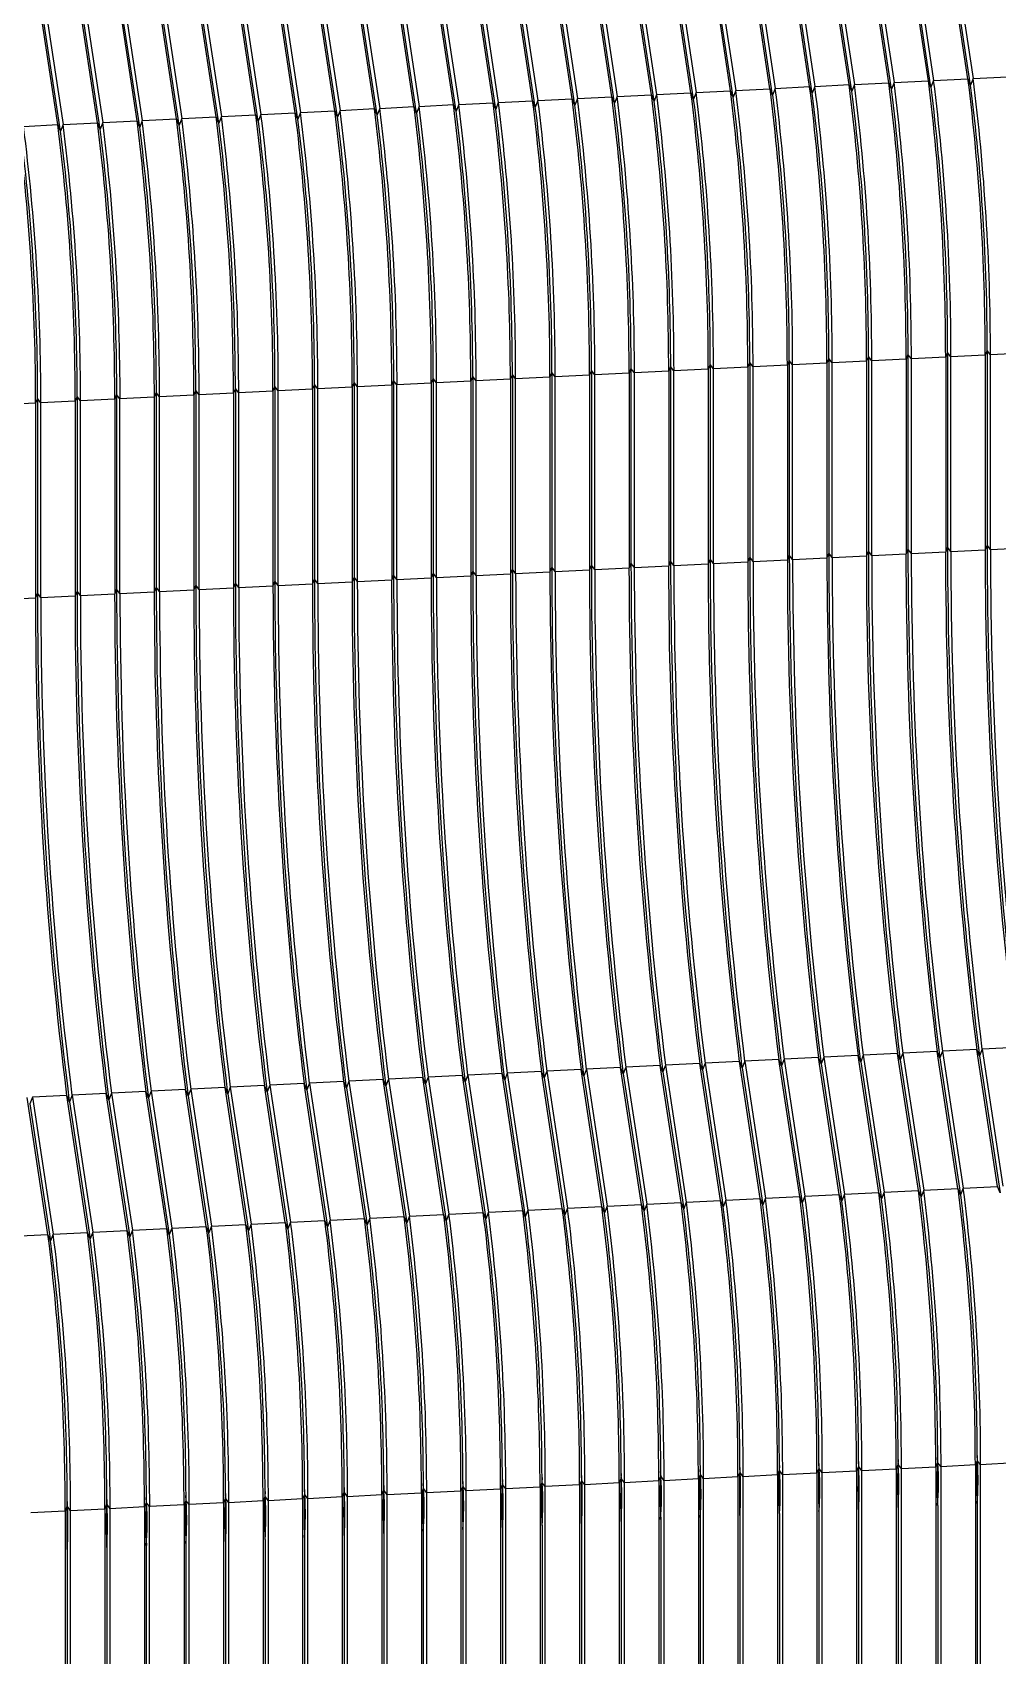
# Model space of a CAD drawing. Header units: millimetres. Extents: x 334 to 3694, y 0 to 2376.
# Drawn here: x 2535.61 to 2542.9, y 1125.11 to 1137.37 of the extents above; entities that cross this region are included whole.
import ezdxf

# ---------------------------------------------------------------- set-up
doc = ezdxf.new("R2010")
doc.units = ezdxf.units.MM
doc.header["$LTSCALE"] = 3
doc.layers.add('1_외형선', color=7, linetype='Continuous', lineweight=25)

msp = doc.modelspace()

# ---------------------------------------------------------------- linework, layer by layer
at = {"layer": '1_외형선'}
for p, q in [((2542.68, 1137.016), (2541.765, 1143.054)), ((2541.804, 1143.056), (2542.72, 1137.018)), ((2540.289, 1136.895), (2539.374, 1142.934)), ((2539.414, 1142.936), (2540.329, 1136.897)), ((2540.588, 1136.91), (2539.673, 1142.949)), ((2539.712, 1142.951), (2540.628, 1136.912)), ((2540.887, 1136.925), (2539.971, 1142.964)), ((2540.011, 1142.966), (2540.926, 1136.927)), ((2541.185, 1136.94), (2540.27, 1142.979)), ((2540.31, 1142.981), (2541.225, 1136.942)), ((2541.484, 1136.956), (2540.569, 1142.994)), ((2541.504, 1136.908), (2540.589, 1142.946)), ((2540.609, 1142.996), (2541.524, 1136.958)), ((2541.783, 1136.971), (2540.868, 1143.009)), ((2541.803, 1136.923), (2540.888, 1142.961)), ((2540.908, 1143.011), (2541.823, 1136.973)), ((2542.082, 1136.986), (2541.167, 1143.024)), ((2542.102, 1136.938), (2541.187, 1142.976)), ((2541.207, 1143.026), (2542.122, 1136.988)), ((2542.381, 1137.001), (2541.466, 1143.039)), ((2542.401, 1136.953), (2541.486, 1142.991)), ((2541.506, 1143.041), (2542.421, 1137.003)), ((2542.7, 1136.968), (2541.785, 1143.006)), ((2537.898, 1136.774), (2536.983, 1142.813)), ((2537.023, 1142.815), (2537.938, 1136.776)), ((2538.197, 1136.79), (2537.282, 1142.828)), ((2537.322, 1142.83), (2538.237, 1136.792)), ((2538.496, 1136.805), (2537.581, 1142.843)), ((2537.62, 1142.845), (2538.536, 1136.807)), ((2538.795, 1136.82), (2537.879, 1142.858)), ((2538.814, 1136.772), (2537.899, 1142.81)), ((2537.919, 1142.86), (2538.834, 1136.822)), ((2539.093, 1136.835), (2538.178, 1142.873)), ((2539.113, 1136.787), (2538.198, 1142.825)), ((2538.218, 1142.875), (2539.133, 1136.837)), ((2539.392, 1136.85), (2538.477, 1142.888)), ((2539.412, 1136.802), (2538.497, 1142.84)), ((2538.517, 1142.89), (2539.432, 1136.852)), ((2539.691, 1136.865), (2538.776, 1142.903)), ((2539.711, 1136.817), (2538.796, 1142.855)), ((2538.816, 1142.905), (2539.731, 1136.867)), ((2539.99, 1136.88), (2539.075, 1142.919)), ((2540.01, 1136.832), (2539.095, 1142.871)), ((2539.115, 1142.921), (2540.03, 1136.882)), ((2540.309, 1136.847), (2539.394, 1142.886)), ((2540.608, 1136.862), (2539.693, 1142.901)), ((2540.906, 1136.877), (2539.991, 1142.916)), ((2541.205, 1136.892), (2540.29, 1142.931)), ((2535.806, 1136.669), (2534.891, 1142.707)), ((2534.931, 1142.709), (2535.846, 1136.671)), ((2536.105, 1136.684), (2535.19, 1142.722)), ((2535.23, 1142.724), (2536.145, 1136.686)), ((2536.404, 1136.699), (2535.489, 1142.737)), ((2536.424, 1136.651), (2535.508, 1142.689)), ((2535.528, 1142.739), (2536.444, 1136.701)), ((2536.703, 1136.714), (2535.787, 1142.753)), ((2536.722, 1136.666), (2535.807, 1142.705)), ((2535.827, 1142.755), (2536.742, 1136.716)), ((2537.001, 1136.729), (2536.086, 1142.768)), ((2537.021, 1136.681), (2536.106, 1142.72)), ((2536.126, 1142.77), (2537.041, 1136.731)), ((2537.3, 1136.744), (2536.385, 1142.783)), ((2537.32, 1136.696), (2536.405, 1142.735)), ((2536.425, 1142.785), (2537.34, 1136.746)), ((2537.599, 1136.759), (2536.684, 1142.798)), ((2537.619, 1136.711), (2536.704, 1142.75)), ((2536.724, 1142.8), (2537.639, 1136.761)), ((2537.918, 1136.726), (2537.003, 1142.765)), ((2538.217, 1136.742), (2537.302, 1142.78)), ((2538.516, 1136.757), (2537.6, 1142.795)), ((2535.826, 1136.621), (2534.911, 1142.659)), ((2536.125, 1136.636), (2535.21, 1142.674)), ((2540.926, 1136.927), (2540.906, 1136.877)), ((2540.926, 1136.927), (2541.185, 1136.94)), ((2541.205, 1136.892), (2541.185, 1136.94)), ((2541.225, 1136.942), (2541.205, 1136.892)), ((2541.225, 1136.942), (2541.484, 1136.956)), ((2541.504, 1136.908), (2541.484, 1136.956)), ((2541.524, 1136.958), (2541.504, 1136.908)), ((2541.524, 1136.958), (2541.783, 1136.971)), ((2541.803, 1136.923), (2541.783, 1136.971)), ((2541.823, 1136.973), (2541.803, 1136.923)), ((2541.823, 1136.973), (2542.082, 1136.986)), ((2542.102, 1136.938), (2542.082, 1136.986)), ((2542.122, 1136.988), (2542.102, 1136.938)), ((2542.122, 1136.988), (2542.381, 1137.001)), ((2542.401, 1136.953), (2542.381, 1137.001)), ((2542.421, 1137.003), (2542.401, 1136.953)), ((2542.421, 1137.003), (2542.68, 1137.016)), ((2542.7, 1136.968), (2542.68, 1137.016)), ((2542.72, 1137.018), (2542.7, 1136.968)), ((2542.72, 1137.018), (2542.979, 1137.031)), ((2538.237, 1136.792), (2538.496, 1136.805)), ((2538.516, 1136.757), (2538.496, 1136.805)), ((2538.536, 1136.807), (2538.516, 1136.757)), ((2538.536, 1136.807), (2538.795, 1136.82)), ((2538.814, 1136.772), (2538.795, 1136.82)), ((2538.834, 1136.822), (2538.814, 1136.772)), ((2538.834, 1136.822), (2539.093, 1136.835)), ((2539.113, 1136.787), (2539.093, 1136.835)), ((2539.133, 1136.837), (2539.113, 1136.787)), ((2539.133, 1136.837), (2539.392, 1136.85)), ((2539.412, 1136.802), (2539.392, 1136.85)), ((2539.432, 1136.852), (2539.412, 1136.802)), ((2539.432, 1136.852), (2539.691, 1136.865)), ((2539.711, 1136.817), (2539.691, 1136.865)), ((2539.731, 1136.867), (2539.711, 1136.817)), ((2539.731, 1136.867), (2539.99, 1136.88)), ((2540.01, 1136.832), (2539.99, 1136.88)), ((2540.03, 1136.882), (2540.01, 1136.832)), ((2540.03, 1136.882), (2540.289, 1136.895)), ((2540.309, 1136.847), (2540.289, 1136.895)), ((2540.329, 1136.897), (2540.309, 1136.847)), ((2540.329, 1136.897), (2540.588, 1136.91)), ((2540.608, 1136.862), (2540.588, 1136.91)), ((2540.628, 1136.912), (2540.608, 1136.862)), ((2540.628, 1136.912), (2540.887, 1136.925)), ((2540.906, 1136.877), (2540.887, 1136.925)), ((2535.846, 1136.671), (2536.105, 1136.684)), ((2536.125, 1136.636), (2536.105, 1136.684)), ((2536.145, 1136.686), (2536.125, 1136.636)), ((2536.145, 1136.686), (2536.404, 1136.699)), ((2536.424, 1136.651), (2536.404, 1136.699)), ((2536.444, 1136.701), (2536.424, 1136.651)), ((2536.444, 1136.701), (2536.703, 1136.714)), ((2536.722, 1136.666), (2536.703, 1136.714)), ((2536.742, 1136.716), (2536.722, 1136.666)), ((2536.742, 1136.716), (2537.001, 1136.729)), ((2537.021, 1136.681), (2537.001, 1136.729)), ((2537.041, 1136.731), (2537.021, 1136.681)), ((2537.041, 1136.731), (2537.3, 1136.744)), ((2537.32, 1136.696), (2537.3, 1136.744)), ((2537.34, 1136.746), (2537.32, 1136.696)), ((2537.34, 1136.746), (2537.599, 1136.759)), ((2537.619, 1136.711), (2537.599, 1136.759)), ((2537.639, 1136.761), (2537.619, 1136.711)), ((2537.639, 1136.761), (2537.898, 1136.774)), ((2537.918, 1136.726), (2537.898, 1136.774)), ((2537.938, 1136.776), (2537.918, 1136.726)), ((2537.938, 1136.776), (2538.197, 1136.79)), ((2538.217, 1136.742), (2538.197, 1136.79)), ((2538.237, 1136.792), (2538.217, 1136.742)), ((2535.547, 1136.656), (2535.806, 1136.669)), ((2535.826, 1136.621), (2535.806, 1136.669)), ((2535.846, 1136.671), (2535.826, 1136.621)), ((2540.434, 1134.843), (2540.42, 1134.808)), ((2540.459, 1134.81), (2540.434, 1134.843)), ((2540.434, 1134.843), (2540.434, 1133.373)), ((2540.733, 1134.858), (2540.718, 1134.823)), ((2540.758, 1134.825), (2540.733, 1134.858)), ((2540.733, 1134.858), (2540.733, 1133.389)), ((2541.032, 1134.873), (2541.017, 1134.838)), ((2541.057, 1134.84), (2541.032, 1134.873)), ((2541.032, 1134.873), (2541.032, 1133.404)), ((2541.316, 1134.853), (2541.057, 1134.84)), ((2541.331, 1134.889), (2541.316, 1134.853)), ((2541.316, 1134.853), (2541.316, 1133.383)), ((2541.356, 1134.855), (2541.331, 1134.889)), ((2541.331, 1134.889), (2541.331, 1133.419)), ((2541.615, 1134.868), (2541.356, 1134.855)), ((2541.356, 1133.385), (2541.356, 1134.855)), ((2541.63, 1134.904), (2541.615, 1134.868)), ((2541.615, 1134.868), (2541.615, 1133.398)), ((2541.655, 1134.87), (2541.63, 1134.904)), ((2541.63, 1134.904), (2541.63, 1133.434)), ((2541.914, 1134.883), (2541.655, 1134.87)), ((2541.655, 1133.4), (2541.655, 1134.87)), ((2541.929, 1134.919), (2541.914, 1134.883)), ((2541.914, 1134.883), (2541.914, 1133.413)), ((2541.954, 1134.885), (2541.929, 1134.919)), ((2541.929, 1134.919), (2541.929, 1133.449)), ((2542.213, 1134.898), (2541.954, 1134.885)), ((2541.954, 1133.415), (2541.954, 1134.885)), ((2542.227, 1134.934), (2542.213, 1134.898)), ((2542.213, 1134.898), (2542.213, 1133.429)), ((2542.253, 1134.9), (2542.227, 1134.934)), ((2542.227, 1134.934), (2542.227, 1133.464)), ((2542.512, 1134.913), (2542.253, 1134.9)), ((2542.253, 1133.431), (2542.253, 1134.9)), ((2542.526, 1134.949), (2542.512, 1134.913)), ((2542.512, 1134.913), (2542.512, 1133.444)), ((2542.551, 1134.915), (2542.526, 1134.949)), ((2542.526, 1134.949), (2542.526, 1133.479)), ((2542.81, 1134.929), (2542.551, 1134.915)), ((2542.551, 1133.446), (2542.551, 1134.915)), ((2542.825, 1134.964), (2542.81, 1134.929)), ((2542.81, 1134.929), (2542.81, 1133.459)), ((2542.85, 1134.931), (2542.825, 1134.964)), ((2542.825, 1134.964), (2542.825, 1133.494)), ((2543.109, 1134.944), (2542.85, 1134.931)), ((2542.85, 1133.461), (2542.85, 1134.931)), ((2538.043, 1134.723), (2538.029, 1134.687)), ((2538.069, 1134.689), (2538.043, 1134.723)), ((2538.043, 1134.723), (2538.043, 1133.253)), ((2538.342, 1134.738), (2538.328, 1134.702)), ((2538.367, 1134.704), (2538.342, 1134.738)), ((2538.342, 1134.738), (2538.342, 1133.268)), ((2538.641, 1134.753), (2538.626, 1134.717)), ((2538.666, 1134.719), (2538.641, 1134.753)), ((2538.641, 1134.753), (2538.641, 1133.283)), ((2538.925, 1134.732), (2538.666, 1134.719)), ((2538.94, 1134.768), (2538.925, 1134.732)), ((2538.925, 1134.732), (2538.925, 1133.263)), ((2538.965, 1134.734), (2538.94, 1134.768)), ((2538.94, 1134.768), (2538.94, 1133.298)), ((2539.224, 1134.747), (2538.965, 1134.734)), ((2538.965, 1133.265), (2538.965, 1134.734)), ((2539.239, 1134.783), (2539.224, 1134.747)), ((2539.224, 1134.747), (2539.224, 1133.278)), ((2539.264, 1134.749), (2539.239, 1134.783)), ((2539.239, 1134.783), (2539.239, 1133.313)), ((2539.523, 1134.762), (2539.264, 1134.749)), ((2539.264, 1133.28), (2539.264, 1134.749)), ((2539.538, 1134.798), (2539.523, 1134.762)), ((2539.523, 1134.762), (2539.523, 1133.293)), ((2539.563, 1134.764), (2539.538, 1134.798)), ((2539.538, 1134.798), (2539.538, 1133.328)), ((2539.822, 1134.778), (2539.563, 1134.764)), ((2539.563, 1133.295), (2539.563, 1134.764)), ((2539.837, 1134.813), (2539.822, 1134.778)), ((2539.822, 1134.778), (2539.822, 1133.308)), ((2539.862, 1134.78), (2539.837, 1134.813)), ((2539.837, 1134.813), (2539.837, 1133.343)), ((2540.121, 1134.793), (2539.862, 1134.78)), ((2539.862, 1133.31), (2539.862, 1134.78)), ((2540.135, 1134.828), (2540.121, 1134.793)), ((2540.121, 1134.793), (2540.121, 1133.323)), ((2540.161, 1134.795), (2540.135, 1134.828)), ((2540.135, 1134.828), (2540.135, 1133.358)), ((2540.42, 1134.808), (2540.161, 1134.795)), ((2540.161, 1133.325), (2540.161, 1134.795)), ((2540.42, 1134.808), (2540.42, 1133.338)), ((2540.718, 1134.823), (2540.459, 1134.81)), ((2540.459, 1133.34), (2540.459, 1134.81)), ((2540.718, 1134.823), (2540.718, 1133.353)), ((2541.017, 1134.838), (2540.758, 1134.825)), ((2540.758, 1133.355), (2540.758, 1134.825)), ((2541.017, 1134.838), (2541.017, 1133.368)), ((2541.057, 1133.37), (2541.057, 1134.84)), ((2535.653, 1134.602), (2535.638, 1134.566)), ((2535.678, 1134.568), (2535.653, 1134.602)), ((2535.653, 1134.602), (2535.653, 1133.132)), ((2535.951, 1134.617), (2535.937, 1134.581)), ((2535.977, 1134.583), (2535.951, 1134.617)), ((2535.951, 1134.617), (2535.951, 1133.147)), ((2536.25, 1134.632), (2536.236, 1134.596)), ((2536.275, 1134.598), (2536.25, 1134.632)), ((2536.25, 1134.632), (2536.25, 1133.162)), ((2536.534, 1134.612), (2536.275, 1134.598)), ((2536.275, 1133.129), (2536.275, 1134.598)), ((2536.549, 1134.647), (2536.534, 1134.612)), ((2536.534, 1134.612), (2536.534, 1133.142)), ((2536.574, 1134.614), (2536.549, 1134.647)), ((2536.549, 1134.647), (2536.549, 1133.177)), ((2536.833, 1134.627), (2536.574, 1134.614)), ((2536.574, 1133.144), (2536.574, 1134.614)), ((2536.848, 1134.662), (2536.833, 1134.627)), ((2536.833, 1134.627), (2536.833, 1133.157)), ((2536.873, 1134.629), (2536.848, 1134.662)), ((2536.848, 1134.662), (2536.848, 1133.192)), ((2537.132, 1134.642), (2536.873, 1134.629)), ((2536.873, 1133.159), (2536.873, 1134.629)), ((2537.147, 1134.677), (2537.132, 1134.642)), ((2537.132, 1134.642), (2537.132, 1133.172)), ((2537.172, 1134.644), (2537.147, 1134.677)), ((2537.147, 1134.677), (2537.147, 1133.207)), ((2537.431, 1134.657), (2537.172, 1134.644)), ((2537.172, 1133.174), (2537.172, 1134.644)), ((2537.446, 1134.692), (2537.431, 1134.657)), ((2537.431, 1134.657), (2537.431, 1133.187)), ((2537.471, 1134.659), (2537.446, 1134.692)), ((2537.446, 1134.692), (2537.446, 1133.223)), ((2537.73, 1134.672), (2537.471, 1134.659)), ((2537.471, 1133.189), (2537.471, 1134.659)), ((2537.745, 1134.707), (2537.73, 1134.672)), ((2537.73, 1134.672), (2537.73, 1133.202)), ((2537.77, 1134.674), (2537.745, 1134.707)), ((2537.745, 1134.707), (2537.745, 1133.238)), ((2538.029, 1134.687), (2537.77, 1134.674)), ((2537.77, 1133.204), (2537.77, 1134.674)), ((2538.029, 1134.687), (2538.029, 1133.217)), ((2538.328, 1134.702), (2538.069, 1134.689)), ((2538.069, 1133.219), (2538.069, 1134.689)), ((2538.328, 1134.702), (2538.328, 1133.232)), ((2538.626, 1134.717), (2538.367, 1134.704)), ((2538.367, 1133.234), (2538.367, 1134.704)), ((2538.626, 1134.717), (2538.626, 1133.247)), ((2538.666, 1133.249), (2538.666, 1134.719)), ((2535.638, 1134.566), (2535.379, 1134.553)), ((2535.638, 1134.566), (2535.638, 1133.096)), ((2535.937, 1134.581), (2535.678, 1134.568)), ((2535.678, 1133.098), (2535.678, 1134.568)), ((2535.937, 1134.581), (2535.937, 1133.112)), ((2536.236, 1134.596), (2535.977, 1134.583)), ((2535.977, 1133.114), (2535.977, 1134.583)), ((2536.236, 1134.596), (2536.236, 1133.127)), ((2540.434, 1133.373), (2540.42, 1133.338)), ((2540.459, 1133.34), (2540.434, 1133.373)), ((2540.733, 1133.389), (2540.718, 1133.353)), ((2540.758, 1133.355), (2540.733, 1133.389)), ((2541.032, 1133.404), (2541.017, 1133.368)), ((2541.057, 1133.37), (2541.032, 1133.404)), ((2541.057, 1133.37), (2541.316, 1133.383)), ((2541.331, 1133.419), (2541.316, 1133.383)), ((2541.356, 1133.385), (2541.331, 1133.419)), ((2541.356, 1133.385), (2541.615, 1133.398)), ((2541.63, 1133.434), (2541.615, 1133.398)), ((2541.655, 1133.4), (2541.63, 1133.434)), ((2541.655, 1133.4), (2541.914, 1133.413)), ((2541.929, 1133.449), (2541.914, 1133.413)), ((2541.954, 1133.415), (2541.929, 1133.449)), ((2541.954, 1133.415), (2542.213, 1133.429)), ((2542.227, 1133.464), (2542.213, 1133.429)), ((2542.253, 1133.431), (2542.227, 1133.464)), ((2542.253, 1133.431), (2542.512, 1133.444)), ((2542.526, 1133.479), (2542.512, 1133.444)), ((2542.551, 1133.446), (2542.526, 1133.479)), ((2542.551, 1133.446), (2542.81, 1133.459)), ((2542.825, 1133.494), (2542.81, 1133.459)), ((2542.85, 1133.461), (2542.825, 1133.494)), ((2542.85, 1133.461), (2543.109, 1133.474)), ((2538.043, 1133.253), (2538.029, 1133.217)), ((2538.069, 1133.219), (2538.043, 1133.253)), ((2538.342, 1133.268), (2538.328, 1133.232)), ((2538.367, 1133.234), (2538.342, 1133.268)), ((2538.641, 1133.283), (2538.626, 1133.247)), ((2538.666, 1133.249), (2538.641, 1133.283)), ((2538.666, 1133.249), (2538.925, 1133.263)), ((2538.94, 1133.298), (2538.925, 1133.263)), ((2538.965, 1133.265), (2538.94, 1133.298)), ((2538.965, 1133.265), (2539.224, 1133.278)), ((2539.239, 1133.313), (2539.224, 1133.278)), ((2539.264, 1133.28), (2539.239, 1133.313)), ((2539.264, 1133.28), (2539.523, 1133.293)), ((2539.538, 1133.328), (2539.523, 1133.293)), ((2539.563, 1133.295), (2539.538, 1133.328)), ((2539.563, 1133.295), (2539.822, 1133.308)), ((2539.837, 1133.343), (2539.822, 1133.308)), ((2539.862, 1133.31), (2539.837, 1133.343)), ((2539.862, 1133.31), (2540.121, 1133.323)), ((2540.135, 1133.358), (2540.121, 1133.323)), ((2540.161, 1133.325), (2540.135, 1133.358)), ((2540.161, 1133.325), (2540.42, 1133.338)), ((2540.459, 1133.34), (2540.718, 1133.353)), ((2540.758, 1133.355), (2541.017, 1133.368)), ((2535.653, 1133.132), (2535.638, 1133.096)), ((2535.678, 1133.098), (2535.653, 1133.132)), ((2535.951, 1133.147), (2535.937, 1133.112)), ((2535.977, 1133.114), (2535.951, 1133.147)), ((2536.25, 1133.162), (2536.236, 1133.127)), ((2536.275, 1133.129), (2536.25, 1133.162)), ((2536.275, 1133.129), (2536.534, 1133.142)), ((2536.549, 1133.177), (2536.534, 1133.142)), ((2536.574, 1133.144), (2536.549, 1133.177)), ((2536.574, 1133.144), (2536.833, 1133.157)), ((2536.848, 1133.192), (2536.833, 1133.157)), ((2536.873, 1133.159), (2536.848, 1133.192)), ((2536.873, 1133.159), (2537.132, 1133.172)), ((2537.147, 1133.207), (2537.132, 1133.172)), ((2537.172, 1133.174), (2537.147, 1133.207)), ((2537.172, 1133.174), (2537.431, 1133.187)), ((2537.446, 1133.223), (2537.431, 1133.187)), ((2537.471, 1133.189), (2537.446, 1133.223)), ((2537.471, 1133.189), (2537.73, 1133.202)), ((2537.745, 1133.238), (2537.73, 1133.202)), ((2537.77, 1133.204), (2537.745, 1133.238)), ((2537.77, 1133.204), (2538.029, 1133.217)), ((2538.069, 1133.219), (2538.328, 1133.232)), ((2538.367, 1133.234), (2538.626, 1133.247)), ((2535.379, 1133.083), (2535.638, 1133.096)), ((2535.678, 1133.098), (2535.937, 1133.112)), ((2535.977, 1133.114), (2536.236, 1133.127)), ((2543.046, 1129.701), (2542.787, 1129.688)), ((2540.655, 1129.581), (2540.396, 1129.567)), ((2540.675, 1129.533), (2540.655, 1129.581)), ((2540.812, 1128.545), (2540.655, 1129.581)), ((2540.695, 1129.583), (2540.675, 1129.533)), ((2540.954, 1129.596), (2540.695, 1129.583)), ((2540.695, 1129.583), (2540.852, 1128.547)), ((2540.974, 1129.548), (2540.954, 1129.596)), ((2541.111, 1128.561), (2540.954, 1129.596)), ((2540.994, 1129.598), (2540.974, 1129.548)), ((2541.253, 1129.611), (2540.994, 1129.598)), ((2540.994, 1129.598), (2541.15, 1128.563)), ((2541.273, 1129.563), (2541.253, 1129.611)), ((2541.41, 1128.576), (2541.253, 1129.611)), ((2541.292, 1129.613), (2541.273, 1129.563)), ((2541.551, 1129.626), (2541.292, 1129.613)), ((2541.292, 1129.613), (2541.449, 1128.578)), ((2541.571, 1129.578), (2541.551, 1129.626)), ((2541.708, 1128.591), (2541.551, 1129.626)), ((2541.591, 1129.628), (2541.571, 1129.578)), ((2541.571, 1129.578), (2541.728, 1128.543)), ((2541.85, 1129.641), (2541.591, 1129.628)), ((2541.591, 1129.628), (2541.748, 1128.593)), ((2541.87, 1129.593), (2541.85, 1129.641)), ((2542.007, 1128.606), (2541.85, 1129.641)), ((2541.89, 1129.643), (2541.87, 1129.593)), ((2541.87, 1129.593), (2542.027, 1128.558)), ((2542.149, 1129.656), (2541.89, 1129.643)), ((2541.89, 1129.643), (2542.047, 1128.608)), ((2542.169, 1129.608), (2542.149, 1129.656)), ((2542.306, 1128.621), (2542.149, 1129.656)), ((2542.189, 1129.658), (2542.169, 1129.608)), ((2542.169, 1129.608), (2542.326, 1128.573)), ((2542.448, 1129.671), (2542.189, 1129.658)), ((2542.189, 1129.658), (2542.346, 1128.623)), ((2542.468, 1129.623), (2542.448, 1129.671)), ((2542.605, 1128.636), (2542.448, 1129.671)), ((2542.488, 1129.673), (2542.468, 1129.623)), ((2542.468, 1129.623), (2542.625, 1128.588)), ((2542.747, 1129.686), (2542.488, 1129.673)), ((2542.488, 1129.673), (2542.645, 1128.638)), ((2542.767, 1129.638), (2542.747, 1129.686)), ((2542.904, 1128.651), (2542.747, 1129.686)), ((2542.787, 1129.688), (2542.767, 1129.638)), ((2542.767, 1129.638), (2542.924, 1128.603)), ((2542.787, 1129.688), (2542.944, 1128.653)), ((2538.264, 1129.46), (2538.005, 1129.447)), ((2538.284, 1129.412), (2538.264, 1129.46)), ((2538.421, 1128.425), (2538.264, 1129.46)), ((2538.304, 1129.462), (2538.284, 1129.412)), ((2538.563, 1129.475), (2538.304, 1129.462)), ((2538.304, 1129.462), (2538.461, 1128.427)), ((2538.583, 1129.427), (2538.563, 1129.475)), ((2538.72, 1128.44), (2538.563, 1129.475)), ((2538.603, 1129.477), (2538.583, 1129.427)), ((2538.862, 1129.49), (2538.603, 1129.477)), ((2538.603, 1129.477), (2538.76, 1128.442)), ((2538.882, 1129.442), (2538.862, 1129.49)), ((2539.019, 1128.455), (2538.862, 1129.49)), ((2538.902, 1129.492), (2538.882, 1129.442)), ((2539.161, 1129.505), (2538.902, 1129.492)), ((2538.902, 1129.492), (2539.058, 1128.457)), ((2539.181, 1129.457), (2539.161, 1129.505)), ((2539.317, 1128.47), (2539.161, 1129.505)), ((2539.2, 1129.507), (2539.181, 1129.457)), ((2539.181, 1129.457), (2539.337, 1128.422)), ((2539.459, 1129.52), (2539.2, 1129.507)), ((2539.2, 1129.507), (2539.357, 1128.472)), ((2539.479, 1129.472), (2539.459, 1129.52)), ((2539.616, 1128.485), (2539.459, 1129.52)), ((2539.499, 1129.522), (2539.479, 1129.472)), ((2539.479, 1129.472), (2539.636, 1128.437)), ((2539.758, 1129.535), (2539.499, 1129.522)), ((2539.499, 1129.522), (2539.656, 1128.487)), ((2539.778, 1129.487), (2539.758, 1129.535)), ((2539.915, 1128.5), (2539.758, 1129.535)), ((2539.798, 1129.537), (2539.778, 1129.487)), ((2539.778, 1129.487), (2539.935, 1128.452)), ((2540.057, 1129.55), (2539.798, 1129.537)), ((2539.798, 1129.537), (2539.955, 1128.502)), ((2540.077, 1129.502), (2540.057, 1129.55)), ((2540.214, 1128.515), (2540.057, 1129.55)), ((2540.097, 1129.552), (2540.077, 1129.502)), ((2540.077, 1129.502), (2540.234, 1128.467)), ((2540.356, 1129.565), (2540.097, 1129.552)), ((2540.097, 1129.552), (2540.254, 1128.517)), ((2540.376, 1129.517), (2540.356, 1129.565)), ((2540.513, 1128.53), (2540.356, 1129.565)), ((2540.396, 1129.567), (2540.376, 1129.517)), ((2540.376, 1129.517), (2540.533, 1128.482)), ((2540.396, 1129.567), (2540.553, 1128.532)), ((2540.675, 1129.533), (2540.832, 1128.497)), ((2540.974, 1129.548), (2541.131, 1128.513)), ((2541.273, 1129.563), (2541.429, 1128.528)), ((2535.873, 1129.339), (2535.614, 1129.326)), ((2535.893, 1129.291), (2535.873, 1129.339)), ((2536.03, 1128.304), (2535.873, 1129.339)), ((2535.913, 1129.341), (2535.893, 1129.291)), ((2536.172, 1129.354), (2535.913, 1129.341)), ((2535.913, 1129.341), (2536.07, 1128.306)), ((2536.192, 1129.306), (2536.172, 1129.354)), ((2536.329, 1128.319), (2536.172, 1129.354)), ((2536.212, 1129.356), (2536.192, 1129.306)), ((2536.471, 1129.369), (2536.212, 1129.356)), ((2536.212, 1129.356), (2536.369, 1128.321)), ((2536.491, 1129.321), (2536.471, 1129.369)), ((2536.628, 1128.334), (2536.471, 1129.369)), ((2536.511, 1129.371), (2536.491, 1129.321)), ((2536.77, 1129.384), (2536.511, 1129.371)), ((2536.511, 1129.371), (2536.668, 1128.336)), ((2536.79, 1129.336), (2536.77, 1129.384)), ((2536.927, 1128.349), (2536.77, 1129.384)), ((2536.81, 1129.386), (2536.79, 1129.336)), ((2536.79, 1129.336), (2536.947, 1128.301)), ((2537.069, 1129.399), (2536.81, 1129.386)), ((2536.81, 1129.386), (2536.966, 1128.351)), ((2537.089, 1129.351), (2537.069, 1129.399)), ((2537.225, 1128.364), (2537.069, 1129.399)), ((2537.108, 1129.401), (2537.089, 1129.351)), ((2537.089, 1129.351), (2537.245, 1128.316)), ((2537.367, 1129.415), (2537.108, 1129.401)), ((2537.108, 1129.401), (2537.265, 1128.366)), ((2537.387, 1129.367), (2537.367, 1129.415)), ((2537.524, 1128.379), (2537.367, 1129.415)), ((2537.407, 1129.417), (2537.387, 1129.367)), ((2537.387, 1129.367), (2537.544, 1128.331)), ((2537.666, 1129.43), (2537.407, 1129.417)), ((2537.407, 1129.417), (2537.564, 1128.381)), ((2537.686, 1129.382), (2537.666, 1129.43)), ((2537.823, 1128.394), (2537.666, 1129.43)), ((2537.706, 1129.432), (2537.686, 1129.382)), ((2537.686, 1129.382), (2537.843, 1128.346)), ((2537.965, 1129.445), (2537.706, 1129.432)), ((2537.706, 1129.432), (2537.863, 1128.396)), ((2537.985, 1129.397), (2537.965, 1129.445)), ((2538.122, 1128.41), (2537.965, 1129.445)), ((2538.005, 1129.447), (2537.985, 1129.397)), ((2537.985, 1129.397), (2538.142, 1128.362)), ((2538.005, 1129.447), (2538.162, 1128.412)), ((2538.284, 1129.412), (2538.441, 1128.377)), ((2538.583, 1129.427), (2538.74, 1128.392)), ((2538.882, 1129.442), (2539.039, 1128.407)), ((2535.731, 1128.289), (2535.574, 1129.324)), ((2535.614, 1129.326), (2535.594, 1129.276)), ((2535.594, 1129.276), (2535.751, 1128.241)), ((2535.614, 1129.326), (2535.771, 1128.291)), ((2535.893, 1129.291), (2536.05, 1128.256)), ((2536.192, 1129.306), (2536.349, 1128.271)), ((2536.491, 1129.321), (2536.648, 1128.286)), ((2541.748, 1128.593), (2541.728, 1128.543)), ((2541.748, 1128.593), (2542.007, 1128.606)), ((2542.027, 1128.558), (2542.007, 1128.606)), ((2542.047, 1128.608), (2542.027, 1128.558)), ((2542.047, 1128.608), (2542.306, 1128.621)), ((2542.326, 1128.573), (2542.306, 1128.621)), ((2542.346, 1128.623), (2542.326, 1128.573)), ((2542.346, 1128.623), (2542.605, 1128.636)), ((2542.625, 1128.588), (2542.605, 1128.636)), ((2542.645, 1128.638), (2542.625, 1128.588)), ((2542.645, 1128.638), (2542.904, 1128.651)), ((2542.924, 1128.603), (2542.904, 1128.651)), ((2539.357, 1128.472), (2539.337, 1128.422)), ((2539.357, 1128.472), (2539.616, 1128.485)), ((2539.636, 1128.437), (2539.616, 1128.485)), ((2539.656, 1128.487), (2539.636, 1128.437)), ((2539.656, 1128.487), (2539.915, 1128.5)), ((2539.935, 1128.452), (2539.915, 1128.5)), ((2539.955, 1128.502), (2539.935, 1128.452)), ((2539.955, 1128.502), (2540.214, 1128.515)), ((2540.234, 1128.467), (2540.214, 1128.515)), ((2540.254, 1128.517), (2540.234, 1128.467)), ((2540.254, 1128.517), (2540.513, 1128.53)), ((2540.533, 1128.482), (2540.513, 1128.53)), ((2540.553, 1128.532), (2540.533, 1128.482)), ((2540.553, 1128.532), (2540.812, 1128.545)), ((2540.832, 1128.497), (2540.812, 1128.545)), ((2540.852, 1128.547), (2540.832, 1128.497)), ((2540.852, 1128.547), (2541.111, 1128.561)), ((2541.131, 1128.513), (2541.111, 1128.561)), ((2541.15, 1128.563), (2541.131, 1128.513)), ((2541.15, 1128.563), (2541.41, 1128.576)), ((2541.429, 1128.528), (2541.41, 1128.576)), ((2541.449, 1128.578), (2541.429, 1128.528)), ((2541.449, 1128.578), (2541.708, 1128.591)), ((2541.728, 1128.543), (2541.708, 1128.591)), ((2536.668, 1128.336), (2536.927, 1128.349)), ((2536.947, 1128.301), (2536.927, 1128.349)), ((2536.966, 1128.351), (2536.947, 1128.301)), ((2536.966, 1128.351), (2537.225, 1128.364)), ((2537.245, 1128.316), (2537.225, 1128.364)), ((2537.265, 1128.366), (2537.245, 1128.316)), ((2537.265, 1128.366), (2537.524, 1128.379)), ((2537.544, 1128.331), (2537.524, 1128.379)), ((2537.564, 1128.381), (2537.544, 1128.331)), ((2537.564, 1128.381), (2537.823, 1128.394)), ((2537.843, 1128.346), (2537.823, 1128.394)), ((2537.863, 1128.396), (2537.843, 1128.346)), ((2537.863, 1128.396), (2538.122, 1128.41)), ((2538.142, 1128.362), (2538.122, 1128.41)), ((2538.162, 1128.412), (2538.142, 1128.362)), ((2538.162, 1128.412), (2538.421, 1128.425)), ((2538.441, 1128.377), (2538.421, 1128.425)), ((2538.461, 1128.427), (2538.441, 1128.377)), ((2538.461, 1128.427), (2538.72, 1128.44)), ((2538.74, 1128.392), (2538.72, 1128.44)), ((2538.76, 1128.442), (2538.74, 1128.392)), ((2538.76, 1128.442), (2539.019, 1128.455)), ((2539.039, 1128.407), (2539.019, 1128.455)), ((2539.058, 1128.457), (2539.039, 1128.407)), ((2539.058, 1128.457), (2539.317, 1128.47)), ((2539.337, 1128.422), (2539.317, 1128.47)), ((2535.472, 1128.276), (2535.731, 1128.289)), ((2535.751, 1128.241), (2535.731, 1128.289)), ((2535.771, 1128.291), (2535.751, 1128.241)), ((2535.771, 1128.291), (2536.03, 1128.304)), ((2536.05, 1128.256), (2536.03, 1128.304)), ((2536.07, 1128.306), (2536.05, 1128.256)), ((2536.07, 1128.306), (2536.329, 1128.319)), ((2536.349, 1128.271), (2536.329, 1128.319)), ((2536.369, 1128.321), (2536.349, 1128.271)), ((2536.369, 1128.321), (2536.628, 1128.334)), ((2536.648, 1128.286), (2536.628, 1128.334)), ((2536.668, 1128.336), (2536.648, 1128.286)), ((2540.658, 1126.515), (2540.657, 1126.475)), ((2540.66, 1126.476), (2540.658, 1126.515)), ((2540.957, 1126.53), (2540.956, 1126.491)), ((2540.959, 1126.491), (2540.957, 1126.53)), ((2541.256, 1126.545), (2541.255, 1126.506)), ((2541.258, 1126.506), (2541.256, 1126.545)), ((2541.554, 1126.521), (2541.54, 1126.488)), ((2541.555, 1126.56), (2541.554, 1126.521)), ((2541.557, 1126.521), (2541.555, 1126.56)), ((2541.58, 1126.49), (2541.557, 1126.521)), ((2541.853, 1126.536), (2541.839, 1126.503)), ((2541.854, 1126.575), (2541.853, 1126.536)), ((2541.856, 1126.536), (2541.854, 1126.575)), ((2541.879, 1126.505), (2541.856, 1126.536)), ((2542.138, 1126.518), (2541.879, 1126.505)), ((2542.151, 1126.551), (2542.138, 1126.518)), ((2542.138, 1126.518), (2542.138, 1109.371)), ((2542.153, 1126.59), (2542.151, 1126.551)), ((2542.155, 1126.551), (2542.153, 1126.59)), ((2542.178, 1126.52), (2542.155, 1126.551)), ((2542.437, 1126.533), (2542.178, 1126.52)), ((2542.178, 1109.373), (2542.178, 1126.52)), ((2542.45, 1126.566), (2542.437, 1126.533)), ((2542.437, 1126.533), (2542.437, 1109.386)), ((2542.451, 1126.605), (2542.45, 1126.566)), ((2542.454, 1126.566), (2542.451, 1126.605)), ((2542.477, 1126.535), (2542.454, 1126.566)), ((2542.736, 1126.549), (2542.477, 1126.535)), ((2542.477, 1109.388), (2542.477, 1126.535)), ((2542.749, 1126.581), (2542.736, 1126.549)), ((2542.736, 1126.549), (2542.736, 1109.401)), ((2542.75, 1126.62), (2542.749, 1126.581)), ((2542.752, 1126.581), (2542.75, 1126.62)), ((2542.776, 1126.551), (2542.752, 1126.581)), ((2543.035, 1126.564), (2542.776, 1126.551)), ((2542.776, 1109.403), (2542.776, 1126.551)), ((2538.267, 1126.394), (2538.266, 1126.355)), ((2538.27, 1126.355), (2538.267, 1126.394)), ((2538.566, 1126.409), (2538.565, 1126.37)), ((2538.568, 1126.37), (2538.566, 1126.409)), ((2538.865, 1126.424), (2538.864, 1126.385)), ((2538.867, 1126.385), (2538.865, 1126.424)), ((2539.163, 1126.4), (2539.149, 1126.367)), ((2539.164, 1126.439), (2539.163, 1126.4)), ((2539.166, 1126.4), (2539.164, 1126.439)), ((2539.189, 1126.369), (2539.166, 1126.4)), ((2539.462, 1126.415), (2539.448, 1126.382)), ((2539.463, 1126.454), (2539.462, 1126.415)), ((2539.465, 1126.415), (2539.463, 1126.454)), ((2539.488, 1126.385), (2539.465, 1126.415)), ((2539.747, 1126.398), (2539.488, 1126.385)), ((2539.761, 1126.43), (2539.747, 1126.398)), ((2539.747, 1126.398), (2539.747, 1109.25)), ((2539.762, 1126.469), (2539.761, 1126.43)), ((2539.764, 1126.43), (2539.762, 1126.469)), ((2539.787, 1126.4), (2539.764, 1126.43)), ((2540.046, 1126.413), (2539.787, 1126.4)), ((2539.787, 1109.252), (2539.787, 1126.4)), ((2540.059, 1126.445), (2540.046, 1126.413)), ((2540.046, 1126.413), (2540.046, 1109.265)), ((2540.061, 1126.484), (2540.059, 1126.445)), ((2540.063, 1126.445), (2540.061, 1126.484)), ((2540.086, 1126.415), (2540.063, 1126.445)), ((2540.345, 1126.428), (2540.086, 1126.415)), ((2540.086, 1109.267), (2540.086, 1126.415)), ((2540.358, 1126.46), (2540.345, 1126.428)), ((2540.345, 1126.428), (2540.345, 1109.28)), ((2540.359, 1126.5), (2540.358, 1126.46)), ((2540.362, 1126.461), (2540.359, 1126.5)), ((2540.385, 1126.43), (2540.362, 1126.461)), ((2540.644, 1126.443), (2540.385, 1126.43)), ((2540.385, 1109.282), (2540.385, 1126.43)), ((2540.657, 1126.475), (2540.644, 1126.443)), ((2540.644, 1126.443), (2540.644, 1109.296)), ((2540.684, 1126.445), (2540.66, 1126.476)), ((2540.943, 1126.458), (2540.684, 1126.445)), ((2540.684, 1109.298), (2540.684, 1126.445)), ((2540.956, 1126.491), (2540.943, 1126.458)), ((2540.943, 1126.458), (2540.943, 1109.311)), ((2540.982, 1126.46), (2540.959, 1126.491)), ((2541.241, 1126.473), (2540.982, 1126.46)), ((2540.982, 1109.313), (2540.982, 1126.46)), ((2541.255, 1126.506), (2541.241, 1126.473)), ((2541.241, 1126.473), (2541.241, 1109.326)), ((2541.281, 1126.475), (2541.258, 1126.506)), ((2541.54, 1126.488), (2541.281, 1126.475)), ((2541.281, 1109.328), (2541.281, 1126.475)), ((2541.54, 1126.488), (2541.54, 1109.341)), ((2541.839, 1126.503), (2541.58, 1126.49)), ((2541.58, 1109.343), (2541.58, 1126.49)), ((2541.839, 1126.503), (2541.839, 1109.356)), ((2541.879, 1109.358), (2541.879, 1126.505)), ((2535.877, 1126.273), (2535.875, 1126.234)), ((2535.879, 1126.234), (2535.877, 1126.273)), ((2536.175, 1126.288), (2536.174, 1126.249)), ((2536.178, 1126.249), (2536.175, 1126.288)), ((2536.474, 1126.303), (2536.473, 1126.264)), ((2536.476, 1126.264), (2536.474, 1126.303)), ((2536.499, 1126.234), (2536.476, 1126.264)), ((2536.772, 1126.279), (2536.759, 1126.247)), ((2536.773, 1126.318), (2536.772, 1126.279)), ((2536.775, 1126.279), (2536.773, 1126.318)), ((2536.798, 1126.249), (2536.775, 1126.279)), ((2537.071, 1126.294), (2537.057, 1126.262)), ((2537.072, 1126.334), (2537.071, 1126.294)), ((2537.074, 1126.295), (2537.072, 1126.334)), ((2537.097, 1126.264), (2537.074, 1126.295)), ((2537.356, 1126.277), (2537.097, 1126.264)), ((2537.37, 1126.309), (2537.356, 1126.277)), ((2537.356, 1126.277), (2537.356, 1109.129)), ((2537.371, 1126.349), (2537.37, 1126.309)), ((2537.373, 1126.31), (2537.371, 1126.349)), ((2537.396, 1126.279), (2537.373, 1126.31)), ((2537.655, 1126.292), (2537.396, 1126.279)), ((2537.396, 1109.131), (2537.396, 1126.279)), ((2537.669, 1126.325), (2537.655, 1126.292)), ((2537.655, 1126.292), (2537.655, 1109.145)), ((2537.67, 1126.364), (2537.669, 1126.325)), ((2537.672, 1126.325), (2537.67, 1126.364)), ((2537.695, 1126.294), (2537.672, 1126.325)), ((2537.954, 1126.307), (2537.695, 1126.294)), ((2537.695, 1109.147), (2537.695, 1126.294)), ((2537.967, 1126.34), (2537.954, 1126.307)), ((2537.954, 1126.307), (2537.954, 1109.16)), ((2537.969, 1126.379), (2537.967, 1126.34)), ((2537.971, 1126.34), (2537.969, 1126.379)), ((2537.994, 1126.309), (2537.971, 1126.34)), ((2538.253, 1126.322), (2537.994, 1126.309)), ((2537.994, 1109.162), (2537.994, 1126.309)), ((2538.266, 1126.355), (2538.253, 1126.322)), ((2538.253, 1126.322), (2538.253, 1109.175)), ((2538.293, 1126.324), (2538.27, 1126.355)), ((2538.552, 1126.337), (2538.293, 1126.324)), ((2538.293, 1109.177), (2538.293, 1126.324)), ((2538.565, 1126.37), (2538.552, 1126.337)), ((2538.552, 1126.337), (2538.552, 1109.19)), ((2538.592, 1126.339), (2538.568, 1126.37)), ((2538.851, 1126.352), (2538.592, 1126.339)), ((2538.592, 1109.192), (2538.592, 1126.339)), ((2538.864, 1126.385), (2538.851, 1126.352)), ((2538.851, 1126.352), (2538.851, 1109.205)), ((2538.89, 1126.354), (2538.867, 1126.385)), ((2539.149, 1126.367), (2538.89, 1126.354)), ((2538.89, 1109.207), (2538.89, 1126.354)), ((2539.149, 1126.367), (2539.149, 1109.22)), ((2539.448, 1126.382), (2539.189, 1126.369)), ((2539.189, 1109.222), (2539.189, 1126.369)), ((2539.448, 1126.382), (2539.448, 1109.235)), ((2539.488, 1109.237), (2539.488, 1126.385)), ((2535.862, 1126.201), (2535.603, 1126.188)), ((2535.875, 1126.234), (2535.862, 1126.201)), ((2535.862, 1126.201), (2535.862, 1109.054)), ((2535.902, 1126.203), (2535.879, 1126.234)), ((2536.161, 1126.216), (2535.902, 1126.203)), ((2535.902, 1109.056), (2535.902, 1126.203)), ((2536.174, 1126.249), (2536.161, 1126.216)), ((2536.161, 1126.216), (2536.161, 1109.069)), ((2536.201, 1126.218), (2536.178, 1126.249)), ((2536.46, 1126.232), (2536.201, 1126.218)), ((2536.201, 1109.071), (2536.201, 1126.218)), ((2536.473, 1126.264), (2536.46, 1126.232)), ((2536.46, 1126.232), (2536.46, 1109.084)), ((2536.759, 1126.247), (2536.499, 1126.234)), ((2536.499, 1109.086), (2536.499, 1126.234)), ((2536.759, 1126.247), (2536.759, 1109.099)), ((2537.057, 1126.262), (2536.798, 1126.249)), ((2536.798, 1109.101), (2536.798, 1126.249)), ((2537.057, 1126.262), (2537.057, 1109.114)), ((2537.097, 1109.116), (2537.097, 1126.264)), ((2540.658, 1126.153), (2540.658, 1109.331)), ((2540.957, 1126.168), (2540.957, 1109.346)), ((2541.256, 1126.183), (2541.256, 1109.361)), ((2541.555, 1126.198), (2541.555, 1109.376)), ((2541.854, 1126.213), (2541.854, 1109.391)), ((2542.153, 1126.228), (2542.153, 1109.406)), ((2542.452, 1126.243), (2542.452, 1109.422)), ((2542.75, 1126.259), (2542.75, 1109.437)), ((2538.267, 1126.032), (2538.267, 1109.21)), ((2538.566, 1126.047), (2538.566, 1109.225)), ((2538.865, 1126.062), (2538.865, 1109.24)), ((2539.164, 1126.077), (2539.164, 1109.256)), ((2539.463, 1126.093), (2539.463, 1109.271)), ((2539.762, 1126.108), (2539.762, 1109.286)), ((2540.061, 1126.123), (2540.061, 1109.301)), ((2540.36, 1126.138), (2540.36, 1109.316)), ((2535.877, 1125.911), (2535.877, 1109.09)), ((2536.175, 1125.927), (2536.175, 1109.105)), ((2536.474, 1125.942), (2536.474, 1109.12)), ((2536.773, 1125.957), (2536.773, 1109.135)), ((2537.072, 1125.972), (2537.072, 1109.15)), ((2537.371, 1125.987), (2537.371, 1109.165)), ((2537.67, 1126.002), (2537.67, 1109.18)), ((2537.969, 1126.017), (2537.969, 1109.195))]:
    msp.add_line(p, q, dxfattribs=at)
for centre, radius, start, end in [((2524.376, 1134.843), 16.681, 359.9893, 7.1781), ((2524.635, 1134.856), 16.681, 359.9893, 7.1781), ((2524.675, 1134.858), 16.681, 359.9893, 7.1781), ((2524.934, 1134.871), 16.681, 359.9893, 7.1781), ((2524.974, 1134.873), 16.681, 359.9893, 7.1781), ((2525.233, 1134.886), 16.681, 359.9893, 7.1781), ((2525.273, 1134.888), 16.681, 359.9893, 7.1781), ((2525.532, 1134.901), 16.681, 359.9893, 7.1781), ((2526.214, 1134.937), 16.014, 359.9893, 7.1781), ((2525.572, 1134.903), 16.681, 359.9893, 7.1781), ((2525.831, 1134.917), 16.681, 359.9893, 7.1781), ((2526.513, 1134.952), 16.014, 359.9893, 7.1781), ((2525.871, 1134.919), 16.681, 359.9893, 7.1781), ((2526.13, 1134.932), 16.681, 359.9893, 7.1781), ((2526.812, 1134.967), 16.014, 359.9893, 7.1781), ((2526.169, 1134.934), 16.681, 359.9893, 7.1781), ((2521.946, 1134.72), 16.681, 359.9893, 7.1781), ((2521.985, 1134.722), 16.681, 359.9893, 7.1781), ((2522.244, 1134.735), 16.681, 359.9893, 7.1781), ((2522.284, 1134.737), 16.681, 359.9893, 7.1781), ((2522.543, 1134.75), 16.681, 359.9893, 7.1781), ((2522.583, 1134.753), 16.681, 359.9893, 7.1781), ((2522.842, 1134.766), 16.681, 359.9893, 7.1781), ((2522.882, 1134.768), 16.681, 359.9893, 7.1781), ((2523.141, 1134.781), 16.681, 359.9893, 7.1781), ((2523.823, 1134.816), 16.014, 359.9893, 7.1781), ((2523.181, 1134.783), 16.681, 359.9893, 7.1781), ((2523.44, 1134.796), 16.681, 359.9893, 7.1781), ((2524.122, 1134.831), 16.014, 359.9893, 7.1781), ((2523.48, 1134.798), 16.681, 359.9893, 7.1781), ((2523.739, 1134.811), 16.681, 359.9893, 7.1781), ((2524.421, 1134.846), 16.014, 359.9893, 7.1781), ((2523.779, 1134.813), 16.681, 359.9893, 7.1781), ((2524.038, 1134.826), 16.681, 359.9893, 7.1781), ((2524.72, 1134.861), 16.014, 359.9893, 7.1781), ((2524.077, 1134.828), 16.681, 359.9893, 7.1781), ((2524.336, 1134.841), 16.681, 359.9893, 7.1781), ((2525.018, 1134.876), 16.014, 359.9893, 7.1781), ((2525.317, 1134.892), 16.014, 359.9893, 7.1781), ((2525.616, 1134.907), 16.014, 359.9893, 7.1781), ((2525.915, 1134.922), 16.014, 359.9893, 7.1781), ((2519.555, 1134.6), 16.681, 359.9893, 7.1781), ((2519.595, 1134.602), 16.681, 359.9893, 7.1781), ((2519.854, 1134.615), 16.681, 359.9893, 7.1781), ((2519.893, 1134.617), 16.681, 359.9893, 7.1781), ((2520.152, 1134.63), 16.681, 359.9893, 7.1781), ((2520.192, 1134.632), 16.681, 359.9893, 7.1781), ((2520.451, 1134.645), 16.681, 359.9893, 7.1781), ((2520.491, 1134.647), 16.681, 359.9893, 7.1781), ((2520.75, 1134.66), 16.681, 359.9893, 7.1781), ((2521.432, 1134.695), 16.014, 359.9893, 7.1781), ((2520.79, 1134.662), 16.681, 359.9893, 7.1781), ((2521.049, 1134.675), 16.681, 359.9893, 7.1781), ((2521.731, 1134.71), 16.014, 359.9893, 7.1781), ((2521.089, 1134.677), 16.681, 359.9893, 7.1781), ((2521.348, 1134.69), 16.681, 359.9893, 7.1781), ((2522.03, 1134.726), 16.014, 359.9893, 7.1781), ((2521.388, 1134.692), 16.681, 359.9893, 7.1781), ((2521.647, 1134.705), 16.681, 359.9893, 7.1781), ((2522.329, 1134.741), 16.014, 359.9893, 7.1781), ((2521.687, 1134.707), 16.681, 359.9893, 7.1781), ((2522.628, 1134.756), 16.014, 359.9893, 7.1781), ((2522.926, 1134.771), 16.014, 359.9893, 7.1781), ((2523.225, 1134.786), 16.014, 359.9893, 7.1781), ((2523.524, 1134.801), 16.014, 359.9893, 7.1781), ((2518.957, 1134.569), 16.681, 359.9893, 7.1781), ((2519.639, 1134.605), 16.014, 359.9893, 7.1781), ((2518.997, 1134.571), 16.681, 359.9893, 7.1781), ((2519.256, 1134.584), 16.681, 359.9893, 7.1781), ((2519.938, 1134.62), 16.014, 359.9893, 7.1781), ((2519.296, 1134.586), 16.681, 359.9893, 7.1781), ((2520.237, 1134.635), 16.014, 359.9893, 7.1781), ((2520.536, 1134.65), 16.014, 359.9893, 7.1781), ((2520.834, 1134.665), 16.014, 359.9893, 7.1781), ((2521.133, 1134.68), 16.014, 359.9893, 7.1781), ((2571.127, 1133.368), 30.693, 179.9893, 187.1781), ((2571.426, 1133.383), 30.693, 179.9893, 187.1781), ((2571.725, 1133.398), 30.693, 179.9893, 187.1781), ((2571.342, 1133.378), 30.026, 179.9893, 187.1781), ((2572.024, 1133.413), 30.693, 179.9893, 187.1781), ((2571.382, 1133.38), 30.026, 179.9893, 187.1781), ((2571.641, 1133.393), 30.026, 179.9893, 187.1781), ((2572.322, 1133.428), 30.693, 179.9893, 187.1781), ((2571.68, 1133.395), 30.026, 179.9893, 187.1781), ((2571.939, 1133.408), 30.026, 179.9893, 187.1781), ((2572.621, 1133.443), 30.693, 179.9893, 187.1781), ((2571.979, 1133.41), 30.026, 179.9893, 187.1781), ((2572.238, 1133.423), 30.026, 179.9893, 187.1781), ((2572.92, 1133.458), 30.693, 179.9893, 187.1781), ((2572.278, 1133.425), 30.026, 179.9893, 187.1781), ((2572.537, 1133.438), 30.026, 179.9893, 187.1781), ((2573.219, 1133.473), 30.693, 179.9893, 187.1781), ((2572.577, 1133.44), 30.026, 179.9893, 187.1781), ((2572.836, 1133.453), 30.026, 179.9893, 187.1781), ((2573.518, 1133.488), 30.693, 179.9893, 187.1781), ((2572.876, 1133.455), 30.026, 179.9893, 187.1781), ((2568.736, 1133.247), 30.693, 179.9893, 187.1781), ((2569.035, 1133.262), 30.693, 179.9893, 187.1781), ((2569.334, 1133.277), 30.693, 179.9893, 187.1781), ((2568.951, 1133.257), 30.026, 179.9893, 187.1781), ((2569.633, 1133.292), 30.693, 179.9893, 187.1781), ((2568.991, 1133.259), 30.026, 179.9893, 187.1781), ((2569.25, 1133.272), 30.026, 179.9893, 187.1781), ((2569.932, 1133.307), 30.693, 179.9893, 187.1781), ((2569.29, 1133.274), 30.026, 179.9893, 187.1781), ((2569.549, 1133.287), 30.026, 179.9893, 187.1781), ((2570.23, 1133.322), 30.693, 179.9893, 187.1781), ((2569.588, 1133.289), 30.026, 179.9893, 187.1781), ((2569.847, 1133.302), 30.026, 179.9893, 187.1781), ((2570.529, 1133.338), 30.693, 179.9893, 187.1781), ((2569.887, 1133.304), 30.026, 179.9893, 187.1781), ((2570.146, 1133.317), 30.026, 179.9893, 187.1781), ((2570.828, 1133.353), 30.693, 179.9893, 187.1781), ((2570.186, 1133.319), 30.026, 179.9893, 187.1781), ((2570.445, 1133.332), 30.026, 179.9893, 187.1781), ((2570.485, 1133.334), 30.026, 179.9893, 187.1781), ((2570.744, 1133.347), 30.026, 179.9893, 187.1781), ((2570.784, 1133.349), 30.026, 179.9893, 187.1781), ((2571.043, 1133.363), 30.026, 179.9893, 187.1781), ((2571.083, 1133.365), 30.026, 179.9893, 187.1781), ((2566.345, 1133.126), 30.693, 179.9893, 187.1781), ((2566.644, 1133.141), 30.693, 179.9893, 187.1781), ((2566.943, 1133.156), 30.693, 179.9893, 187.1781), ((2566.301, 1133.123), 30.026, 179.9893, 187.1781), ((2566.56, 1133.136), 30.026, 179.9893, 187.1781), ((2567.242, 1133.172), 30.693, 179.9893, 187.1781), ((2566.6, 1133.138), 30.026, 179.9893, 187.1781), ((2566.859, 1133.151), 30.026, 179.9893, 187.1781), ((2567.541, 1133.187), 30.693, 179.9893, 187.1781), ((2566.899, 1133.153), 30.026, 179.9893, 187.1781), ((2567.158, 1133.166), 30.026, 179.9893, 187.1781), ((2567.84, 1133.202), 30.693, 179.9893, 187.1781), ((2567.198, 1133.168), 30.026, 179.9893, 187.1781), ((2567.457, 1133.181), 30.026, 179.9893, 187.1781), ((2568.138, 1133.217), 30.693, 179.9893, 187.1781), ((2567.496, 1133.183), 30.026, 179.9893, 187.1781), ((2567.755, 1133.197), 30.026, 179.9893, 187.1781), ((2568.437, 1133.232), 30.693, 179.9893, 187.1781), ((2567.795, 1133.199), 30.026, 179.9893, 187.1781), ((2568.054, 1133.212), 30.026, 179.9893, 187.1781), ((2568.094, 1133.214), 30.026, 179.9893, 187.1781), ((2568.353, 1133.227), 30.026, 179.9893, 187.1781), ((2568.393, 1133.229), 30.026, 179.9893, 187.1781), ((2568.652, 1133.242), 30.026, 179.9893, 187.1781), ((2568.692, 1133.244), 30.026, 179.9893, 187.1781), ((2565.663, 1133.091), 30.026, 179.9893, 187.1781), ((2565.703, 1133.093), 30.026, 179.9893, 187.1781), ((2565.962, 1133.106), 30.026, 179.9893, 187.1781), ((2566.002, 1133.108), 30.026, 179.9893, 187.1781), ((2566.261, 1133.121), 30.026, 179.9893, 187.1781), ((2525.198, 1126.508), 16.681, 359.9893, 7.1781), ((2525.457, 1126.521), 16.681, 359.9893, 7.1781), ((2525.497, 1126.523), 16.681, 359.9893, 7.1781), ((2525.756, 1126.537), 16.681, 359.9893, 7.1781), ((2525.796, 1126.539), 16.681, 359.9893, 7.1781), ((2526.055, 1126.552), 16.681, 359.9893, 7.1781), ((2526.095, 1126.554), 16.681, 359.9893, 7.1781), ((2522.807, 1126.388), 16.681, 359.9893, 7.1781), ((2523.066, 1126.401), 16.681, 359.9893, 7.1781), ((2523.106, 1126.403), 16.681, 359.9893, 7.1781), ((2523.365, 1126.416), 16.681, 359.9893, 7.1781), ((2523.405, 1126.418), 16.681, 359.9893, 7.1781), ((2523.664, 1126.431), 16.681, 359.9893, 7.1781), ((2523.704, 1126.433), 16.681, 359.9893, 7.1781), ((2523.963, 1126.446), 16.681, 359.9893, 7.1781), ((2524.663, 1126.483), 15.996, 0.1145, 7.1813), ((2524.003, 1126.448), 16.681, 359.9893, 7.1781), ((2524.262, 1126.461), 16.681, 359.9893, 7.1781), ((2524.962, 1126.498), 15.996, 0.1145, 7.1813), ((2524.302, 1126.463), 16.681, 359.9893, 7.1781), ((2524.561, 1126.476), 16.681, 359.9893, 7.1781), ((2525.26, 1126.513), 15.996, 0.1145, 7.1813), ((2524.6, 1126.478), 16.681, 359.9893, 7.1781), ((2524.859, 1126.491), 16.681, 359.9893, 7.1781), ((2525.559, 1126.528), 15.996, 0.1145, 7.1813), ((2524.899, 1126.493), 16.681, 359.9893, 7.1781), ((2525.158, 1126.506), 16.681, 359.9893, 7.1781), ((2525.858, 1126.543), 15.996, 0.1145, 7.1813), ((2526.157, 1126.558), 15.996, 0.1145, 7.1813), ((2526.456, 1126.573), 15.996, 0.1145, 7.1813), ((2526.755, 1126.588), 15.996, 0.1145, 7.1813), ((2520.377, 1126.265), 16.681, 359.9893, 7.1781), ((2520.416, 1126.267), 16.681, 359.9893, 7.1781), ((2520.675, 1126.28), 16.681, 359.9893, 7.1781), ((2520.715, 1126.282), 16.681, 359.9893, 7.1781), ((2520.974, 1126.295), 16.681, 359.9893, 7.1781), ((2521.014, 1126.297), 16.681, 359.9893, 7.1781), ((2521.273, 1126.31), 16.681, 359.9893, 7.1781), ((2521.313, 1126.312), 16.681, 359.9893, 7.1781), ((2521.572, 1126.325), 16.681, 359.9893, 7.1781), ((2522.272, 1126.362), 15.996, 0.1145, 7.1813), ((2521.612, 1126.327), 16.681, 359.9893, 7.1781), ((2521.871, 1126.34), 16.681, 359.9893, 7.1781), ((2522.571, 1126.377), 15.996, 0.1145, 7.1813), ((2521.911, 1126.342), 16.681, 359.9893, 7.1781), ((2522.17, 1126.355), 16.681, 359.9893, 7.1781), ((2522.87, 1126.392), 15.996, 0.1145, 7.1813), ((2522.21, 1126.357), 16.681, 359.9893, 7.1781), ((2522.469, 1126.371), 16.681, 359.9893, 7.1781), ((2523.168, 1126.407), 15.996, 0.1145, 7.1813), ((2522.508, 1126.373), 16.681, 359.9893, 7.1781), ((2522.767, 1126.386), 16.681, 359.9893, 7.1781), ((2523.467, 1126.422), 15.996, 0.1145, 7.1813), ((2523.766, 1126.437), 15.996, 0.1145, 7.1813), ((2524.065, 1126.453), 15.996, 0.1145, 7.1813), ((2524.364, 1126.468), 15.996, 0.1145, 7.1813), ((2519.181, 1126.204), 16.681, 359.9893, 7.1781), ((2519.881, 1126.241), 15.996, 0.1145, 7.1813), ((2519.221, 1126.206), 16.681, 359.9893, 7.1781), ((2519.48, 1126.22), 16.681, 359.9893, 7.1781), ((2520.18, 1126.256), 15.996, 0.1145, 7.1813), ((2519.52, 1126.222), 16.681, 359.9893, 7.1781), ((2519.779, 1126.235), 16.681, 359.9893, 7.1781), ((2520.479, 1126.271), 15.996, 0.1145, 7.1813), ((2519.819, 1126.237), 16.681, 359.9893, 7.1781), ((2520.078, 1126.25), 16.681, 359.9893, 7.1781), ((2520.778, 1126.286), 15.996, 0.1145, 7.1813), ((2520.118, 1126.252), 16.681, 359.9893, 7.1781), ((2521.076, 1126.302), 15.996, 0.1145, 7.1813), ((2521.375, 1126.317), 15.996, 0.1145, 7.1813), ((2521.674, 1126.332), 15.996, 0.1145, 7.1813), ((2521.973, 1126.347), 15.996, 0.1145, 7.1813)]:
    msp.add_arc(centre, radius, start, end, dxfattribs=at)
for centre, major_axis, ratio, start_param, end_param in [((2541.944, 1127.318), (0.24, 1.618), 0.192562, 2.114289, 2.363345), ((2540.889, 1127.264), (-0.427, 1.581), 0.328601, 3.887233, 4.13629), ((2542.243, 1127.333), (0.24, 1.618), 0.192562, 2.114289, 2.363345), ((2541.187, 1127.28), (-0.427, 1.581), 0.328601, 3.887233, 4.13629), ((2542.542, 1127.348), (0.24, 1.618), 0.192562, 2.114289, 2.363345), ((2541.486, 1127.295), (-0.427, 1.581), 0.328601, 3.887233, 4.13629), ((2542.841, 1127.363), (0.24, 1.618), 0.192562, 2.114289, 2.363345), ((2541.785, 1127.31), (-0.427, 1.581), 0.328601, 3.887233, 4.13629), ((2543.14, 1127.378), (0.24, 1.618), 0.192562, 2.114289, 2.363345), ((2542.084, 1127.325), (-0.427, 1.581), 0.328601, 3.887233, 4.13629), ((2539.553, 1127.197), (0.24, 1.618), 0.192562, 2.114289, 2.363345), ((2538.498, 1127.144), (-0.427, 1.581), 0.328601, 3.887233, 4.13629), ((2539.852, 1127.212), (0.24, 1.618), 0.192562, 2.114289, 2.363345), ((2538.797, 1127.159), (-0.427, 1.581), 0.328601, 3.887233, 4.13629), ((2540.151, 1127.227), (0.24, 1.618), 0.192562, 2.114289, 2.363345), ((2539.095, 1127.174), (-0.427, 1.581), 0.328601, 3.887233, 4.13629), ((2540.45, 1127.242), (0.24, 1.618), 0.192562, 2.114289, 2.363345), ((2539.394, 1127.189), (-0.427, 1.581), 0.328601, 3.887233, 4.13629), ((2540.749, 1127.257), (0.24, 1.618), 0.192562, 2.114289, 2.363345), ((2539.693, 1127.204), (-0.427, 1.581), 0.328601, 3.887233, 4.13629), ((2541.048, 1127.272), (0.24, 1.618), 0.192562, 2.114289, 2.363345), ((2539.992, 1127.219), (-0.427, 1.581), 0.328601, 3.887233, 4.13629), ((2541.347, 1127.288), (0.24, 1.618), 0.192562, 2.114289, 2.363345), ((2540.291, 1127.234), (-0.427, 1.581), 0.328601, 3.887233, 4.13629), ((2541.645, 1127.303), (0.24, 1.618), 0.192562, 2.114289, 2.363345), ((2540.59, 1127.249), (-0.427, 1.581), 0.328601, 3.887233, 4.13629), ((2535.808, 1127.008), (-0.427, 1.581), 0.328601, 3.887233, 4.13629), ((2537.163, 1127.076), (0.24, 1.618), 0.192562, 2.114289, 2.363345), ((2536.107, 1127.023), (-0.427, 1.581), 0.328601, 3.887233, 4.13629), ((2537.461, 1127.091), (0.24, 1.618), 0.192562, 2.114289, 2.363345), ((2536.406, 1127.038), (-0.427, 1.581), 0.328601, 3.887233, 4.13629), ((2537.76, 1127.106), (0.24, 1.618), 0.192562, 2.114289, 2.363345), ((2536.705, 1127.053), (-0.427, 1.581), 0.328601, 3.887233, 4.13629), ((2538.059, 1127.122), (0.24, 1.618), 0.192562, 2.114289, 2.363345), ((2537.003, 1127.068), (-0.427, 1.581), 0.328601, 3.887233, 4.13629), ((2538.358, 1127.137), (0.24, 1.618), 0.192562, 2.114289, 2.363345), ((2537.302, 1127.083), (-0.427, 1.581), 0.328601, 3.887233, 4.13629), ((2538.657, 1127.152), (0.24, 1.618), 0.192562, 2.114289, 2.363345), ((2537.601, 1127.098), (-0.427, 1.581), 0.328601, 3.887233, 4.13629), ((2538.956, 1127.167), (0.24, 1.618), 0.192562, 2.114289, 2.363345), ((2537.9, 1127.114), (-0.427, 1.581), 0.328601, 3.887233, 4.13629), ((2539.255, 1127.182), (0.24, 1.618), 0.192562, 2.114289, 2.363345), ((2538.199, 1127.129), (-0.427, 1.581), 0.328601, 3.887233, 4.13629), ((2536.266, 1127.031), (0.24, 1.618), 0.192562, 2.114289, 2.363345), ((2535.21, 1126.978), (-0.427, 1.581), 0.328601, 3.887233, 4.13629), ((2536.565, 1127.046), (0.24, 1.618), 0.192562, 2.114289, 2.363345), ((2535.509, 1126.993), (-0.427, 1.581), 0.328601, 3.887233, 4.13629), ((2536.864, 1127.061), (0.24, 1.618), 0.192562, 2.114289, 2.363345)]:
    msp.add_ellipse(centre, major_axis=major_axis, ratio=ratio, start_param=start_param, end_param=end_param, dxfattribs=at)

doc.saveas('drawing.dxf')
